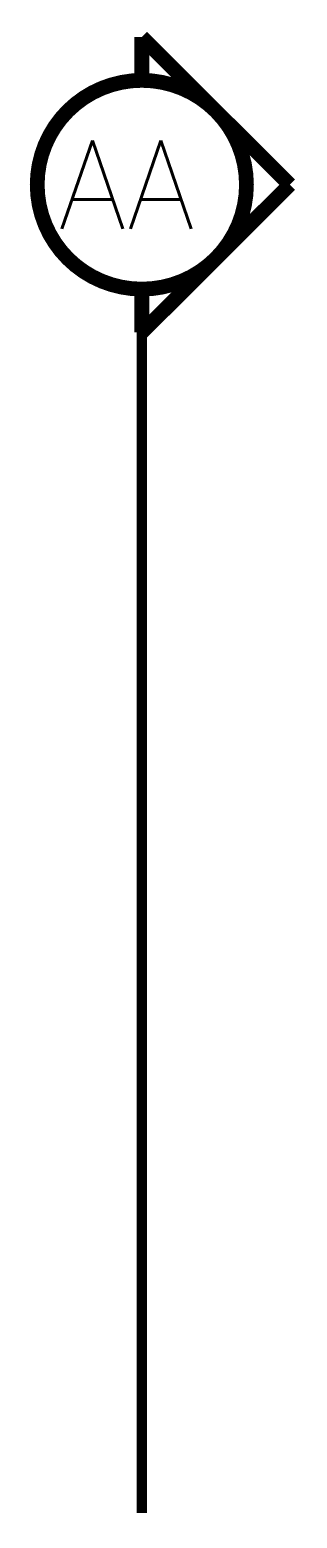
# Model space of a CAD drawing. Header units: inches. Extents: x -525059 to -412686, y 24208 to 76072.
# Drawn here: x -500698 to -500246, y 55165 to 57686 of the extents above; entities that cross this region are included whole.
import ezdxf

# ---------------------------------------------------------------- set-up
doc = ezdxf.new("R2010")
doc.units = ezdxf.units.IN
doc.header["$MEASUREMENT"] = 0
doc.linetypes.add('Tiretet', pattern=[546.805537, 264.583325, -105.833328, 70.555556, -105.833328])
doc.layers.add('00 traits de coupes', color=7, linetype='Continuous')
doc.layers.add('ArchiCAD', color=7, linetype='Continuous')
doc.styles.get("Standard").update_dxf_attribs({"font": 'txt', "bigfont": 'BIGFONT.SHX'})

# ---------------------------------------------------------------- blocks, each defined once
blk = doc.blocks.new('CUTPLANE_9', base_point=(-500508.3, 57173.3))
at = {"layer": '00 traits de coupes', "color": 7, "linetype": 'Continuous', "const_width": 25}
for points in [[(-500258.3, 57423.3), (-500508.3, 57673.3)], [(-500508.3, 57673.3), (-500508.3, 57600.1)], [(-500508.3, 57173.3), (-500258.3, 57423.3)], [(-500508.3, 57246.6), (-500508.3, 57173.3)]]:
    blk.add_lwpolyline(points, dxfattribs=at)
blk.add_lwpolyline([(-500685.1, 57423.3, 1), (-500331.5, 57423.3, 1)], format="xyb", close=True, dxfattribs=at)
at = {"layer": '00 traits de coupes', "color": 171, "linetype": 'Tiretet', "const_width": 17.5}
blk.add_lwpolyline([(-500508.3, 57173.3), (-500508.3, 55173.3)], dxfattribs=at)
at = {"layer": 'ArchiCAD', "color": 7, "insert": (-500649.8, 57348.4), "char_height": 150, "attachment_point": 7}
blk.add_mtext('\\A1;{\\Ftxt.shx|c0;AA}', dxfattribs=at)

msp = doc.modelspace()

# ---------------------------------------------------------------- block references
at = {"layer": '00 traits de coupes', "color": 171}
msp.add_blockref('CUTPLANE_9', (-500508.303, 57173.347), dxfattribs=at)

doc.saveas('drawing.dxf')
